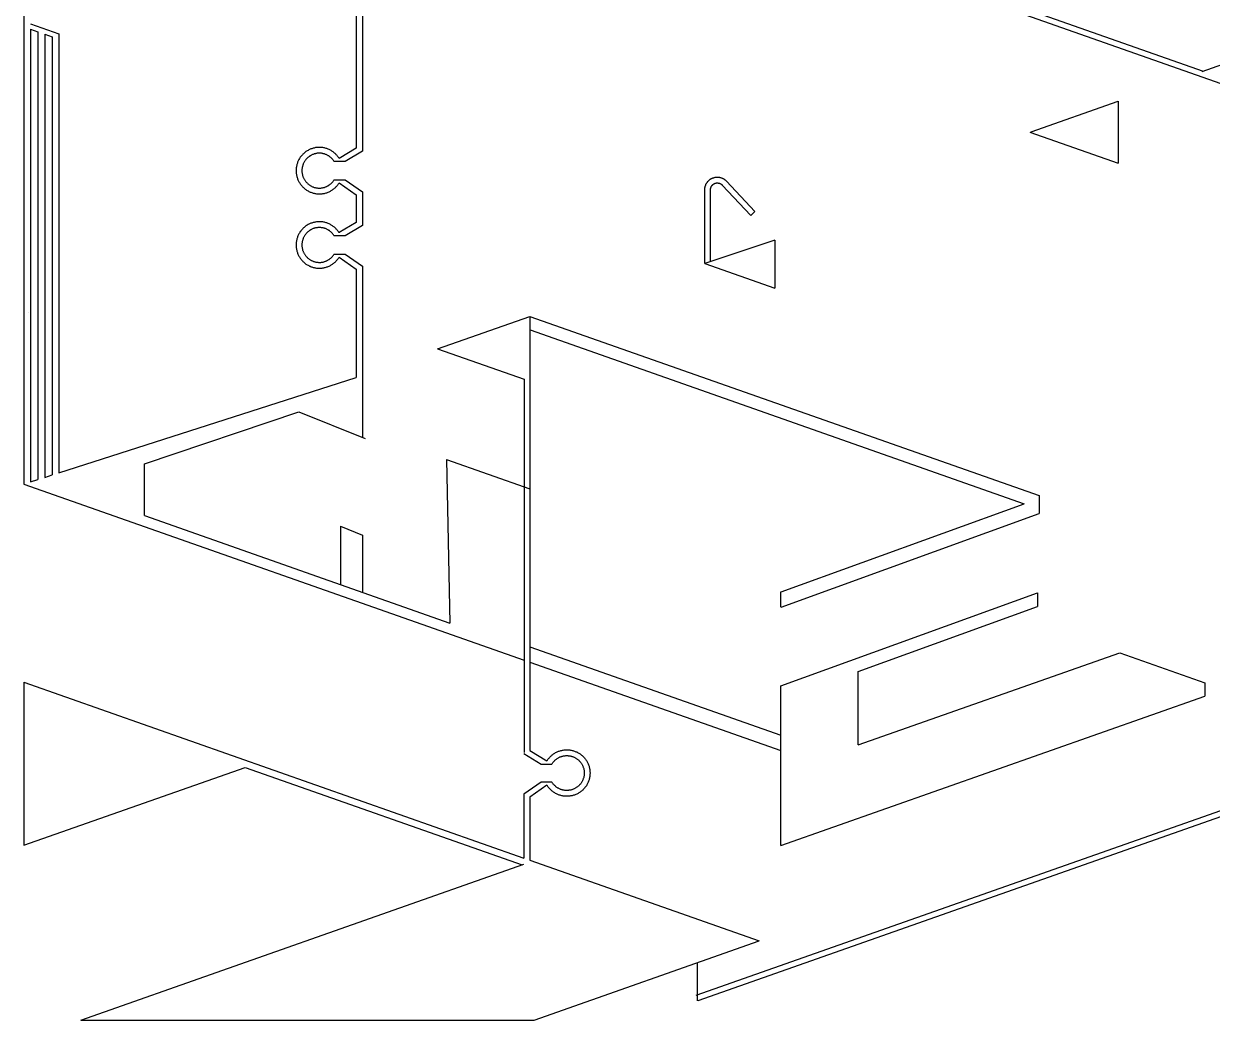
# Model space of a CAD drawing. Header units: centimetres. Extents: x 2933 to 5307, y 1581 to 3517.
# Drawn here: x 4999.9 to 5160, y 2075.5 to 2209.6 of the extents above; entities that cross this region are included whole.
import ezdxf

# ---------------------------------------------------------------- set-up
doc = ezdxf.new("R2010")
doc.units = ezdxf.units.CM
doc.layers.add('Make2D$Visible$Curves', color=7, linetype='Continuous', true_color=0x000000)

msp = doc.modelspace()

# ---------------------------------------------------------------- linework, layer by layer
at = {"layer": 'Make2D$Visible$Curves', "color": 24, "lineweight": -3, "true_color": 0xa52525}
for p, q in [((4999.89, 2290.76), (4999.89, 2147.69)), ((5057.03, 2238.2), (5171.22, 2198.05)), ((5045.5, 2236.88), (5045.5, 2192.49)), ((5068.07, 2235.15), (5158.73, 2203.26)), ((5044.66, 2226.95), (5044.66, 2192.9)), ((5158.58, 2203.21), (5202.63, 2218.7)), ((5000.79, 2209.63), (5004.62, 2208.29)), ((5000.79, 2208.9), (5000.79, 2147.98)), ((5000.79, 2208.9), (5001.79, 2208.55)), ((5001.79, 2208.55), (5001.79, 2148.3)), ((5002.71, 2208.23), (5002.71, 2148.59)), ((5002.71, 2208.23), (5003.71, 2207.88)), ((5003.71, 2207.88), (5003.71, 2148.91)), ((5004.62, 2208.29), (5004.62, 2149.21)), ((5135.55, 2195.11), (5147.27, 2199.23)), ((5147.27, 2199.23), (5147.27, 2190.87)), ((5135.37, 2195.05), (5147.27, 2190.87)), ((5038.57, 2192.79), (5038.47, 2192.75)), ((5038.67, 2192.82), (5038.57, 2192.79)), ((5038.78, 2192.86), (5038.67, 2192.82)), ((5038.88, 2192.89), (5038.78, 2192.86)), ((5038.99, 2192.91), (5038.88, 2192.89)), ((5039.09, 2192.94), (5038.99, 2192.91)), ((5039.2, 2192.96), (5039.09, 2192.94)), ((5039.31, 2192.97), (5039.2, 2192.96)), ((5039.42, 2192.98), (5039.31, 2192.97)), ((5039.53, 2192.99), (5039.42, 2192.98)), ((5039.64, 2193), (5039.53, 2192.99)), ((5039.74, 2193), (5039.64, 2193)), ((5039.85, 2192.99), (5039.74, 2193)), ((5039.96, 2192.99), (5039.85, 2192.99)), ((5040.07, 2192.97), (5039.96, 2192.99)), ((5040.18, 2192.96), (5040.07, 2192.97)), ((5040.29, 2192.94), (5040.18, 2192.96)), ((5040.39, 2192.92), (5040.29, 2192.94)), ((5040.5, 2192.89), (5040.39, 2192.92)), ((5040.6, 2192.86), (5040.5, 2192.89)), ((5040.71, 2192.83), (5040.6, 2192.86)), ((5040.81, 2192.79), (5040.71, 2192.83)), ((5040.91, 2192.75), (5040.81, 2192.79)), ((5044.66, 2192.9), (5042.37, 2191.52)), ((5036.86, 2191.19), (5036.82, 2191.09)), ((5036.91, 2191.29), (5036.86, 2191.19)), ((5036.96, 2191.38), (5036.91, 2191.29)), ((5037.02, 2191.48), (5036.96, 2191.38)), ((5037.07, 2191.57), (5037.02, 2191.48)), ((5037.13, 2191.66), (5037.07, 2191.57)), ((5037.2, 2191.75), (5037.13, 2191.66)), ((5037.27, 2191.83), (5037.2, 2191.75)), ((5037.34, 2191.92), (5037.27, 2191.83)), ((5037.41, 2192), (5037.34, 2191.92)), ((5037.48, 2192.08), (5037.41, 2192)), ((5037.56, 2192.15), (5037.48, 2192.08)), ((5037.64, 2192.23), (5037.56, 2192.15)), ((5037.73, 2192.3), (5037.64, 2192.23)), ((5037.81, 2192.36), (5037.73, 2192.3)), ((5037.78, 2191.22), (5037.73, 2191.15)), ((5037.83, 2191.28), (5037.78, 2191.22)), ((5037.9, 2192.43), (5037.81, 2192.36)), ((5037.88, 2191.35), (5037.83, 2191.28)), ((5037.93, 2191.41), (5037.88, 2191.35)), ((5037.99, 2192.49), (5037.9, 2192.43)), ((5037.99, 2191.47), (5037.93, 2191.41)), ((5038.08, 2192.55), (5037.99, 2192.49)), ((5038.04, 2191.53), (5037.99, 2191.47)), ((5038.1, 2191.59), (5038.04, 2191.53)), ((5038.18, 2192.6), (5038.08, 2192.55)), ((5038.16, 2191.64), (5038.1, 2191.59)), ((5038.22, 2191.69), (5038.16, 2191.64)), ((5038.27, 2192.65), (5038.18, 2192.6)), ((5038.29, 2191.74), (5038.22, 2191.69)), ((5038.37, 2192.7), (5038.27, 2192.65)), ((5038.36, 2191.79), (5038.29, 2191.74)), ((5038.42, 2191.84), (5038.36, 2191.79)), ((5038.47, 2192.75), (5038.37, 2192.7)), ((5038.49, 2191.88), (5038.42, 2191.84)), ((5038.56, 2191.92), (5038.49, 2191.88)), ((5038.64, 2191.96), (5038.56, 2191.92)), ((5038.71, 2192), (5038.64, 2191.96)), ((5038.78, 2192.03), (5038.71, 2192)), ((5038.86, 2192.06), (5038.78, 2192.03)), ((5038.94, 2192.09), (5038.86, 2192.06)), ((5039.01, 2192.11), (5038.94, 2192.09)), ((5039.09, 2192.13), (5039.01, 2192.11)), ((5039.17, 2192.15), (5039.09, 2192.13)), ((5039.25, 2192.17), (5039.17, 2192.15)), ((5039.33, 2192.19), (5039.25, 2192.17)), ((5039.41, 2192.2), (5039.33, 2192.19)), ((5039.5, 2192.21), (5039.41, 2192.2)), ((5039.58, 2192.21), (5039.5, 2192.21)), ((5039.66, 2192.21), (5039.58, 2192.21)), ((5039.74, 2192.21), (5039.66, 2192.21)), ((5039.82, 2192.21), (5039.74, 2192.21)), ((5039.9, 2192.21), (5039.82, 2192.21)), ((5039.99, 2192.2), (5039.9, 2192.21)), ((5040.07, 2192.19), (5039.99, 2192.2)), ((5040.15, 2192.17), (5040.07, 2192.19)), ((5040.23, 2192.15), (5040.15, 2192.17)), ((5040.31, 2192.13), (5040.23, 2192.15)), ((5040.39, 2192.11), (5040.31, 2192.13)), ((5040.46, 2192.09), (5040.39, 2192.11)), ((5040.54, 2192.06), (5040.46, 2192.09)), ((5040.62, 2192.03), (5040.54, 2192.06)), ((5040.69, 2192), (5040.62, 2192.03)), ((5040.76, 2191.96), (5040.69, 2192)), ((5040.84, 2191.92), (5040.76, 2191.96)), ((5040.91, 2191.88), (5040.84, 2191.92)), ((5041.01, 2192.71), (5040.91, 2192.75)), ((5040.98, 2191.84), (5040.91, 2191.88)), ((5041.05, 2191.79), (5040.98, 2191.84)), ((5041.11, 2192.66), (5041.01, 2192.71)), ((5041.11, 2191.74), (5041.05, 2191.79)), ((5041.21, 2192.61), (5041.11, 2192.66)), ((5041.18, 2191.69), (5041.11, 2191.74)), ((5041.24, 2191.64), (5041.18, 2191.69)), ((5041.3, 2192.56), (5041.21, 2192.61)), ((5041.3, 2191.59), (5041.24, 2191.64)), ((5041.39, 2192.5), (5041.3, 2192.56)), ((5041.36, 2191.53), (5041.3, 2191.59)), ((5041.42, 2191.47), (5041.36, 2191.53)), ((5041.48, 2192.44), (5041.39, 2192.5)), ((5041.47, 2191.41), (5041.42, 2191.47)), ((5041.52, 2191.35), (5041.47, 2191.41)), ((5041.57, 2192.38), (5041.48, 2192.44)), ((5041.57, 2191.28), (5041.52, 2191.35)), ((5041.66, 2192.31), (5041.57, 2192.38)), ((5041.62, 2191.22), (5041.57, 2191.28)), ((5041.67, 2191.15), (5041.62, 2191.22)), ((5041.74, 2192.24), (5041.66, 2192.31)), ((5041.82, 2192.17), (5041.74, 2192.24)), ((5041.9, 2192.09), (5041.82, 2192.17)), ((5041.98, 2192.01), (5041.9, 2192.09)), ((5042.05, 2191.93), (5041.98, 2192.01)), ((5042.12, 2191.85), (5042.05, 2191.93)), ((5042.19, 2191.76), (5042.12, 2191.85)), ((5042.25, 2191.68), (5042.19, 2191.76)), ((5042.32, 2191.59), (5042.25, 2191.68)), ((5042.37, 2191.49), (5042.32, 2191.59)), ((5042.37, 2191.52), (5042.37, 2191.49)), ((5045.5, 2192.49), (5043.16, 2191.08)), ((5036.58, 2190.14), (5036.57, 2190.03)), ((5036.57, 2190.03), (5036.57, 2189.92)), ((5036.57, 2189.92), (5036.57, 2189.81)), ((5036.57, 2189.81), (5036.57, 2189.7)), ((5036.57, 2189.7), (5036.58, 2189.59)), ((5036.59, 2190.25), (5036.58, 2190.14)), ((5036.58, 2189.59), (5036.59, 2189.49)), ((5036.61, 2190.36), (5036.59, 2190.25)), ((5036.63, 2190.46), (5036.61, 2190.36)), ((5036.65, 2190.57), (5036.63, 2190.46)), ((5036.68, 2190.68), (5036.65, 2190.57)), ((5036.71, 2190.78), (5036.68, 2190.68)), ((5036.74, 2190.88), (5036.71, 2190.78)), ((5036.78, 2190.99), (5036.74, 2190.88)), ((5036.82, 2191.09), (5036.78, 2190.99)), ((5037.36, 2189.99), (5037.35, 2189.91)), ((5037.35, 2189.91), (5037.35, 2189.83)), ((5037.35, 2189.83), (5037.36, 2189.75)), ((5037.37, 2190.16), (5037.36, 2190.08)), ((5037.36, 2190.08), (5037.36, 2189.99)), ((5037.36, 2189.75), (5037.36, 2189.67)), ((5037.36, 2189.67), (5037.37, 2189.59)), ((5037.38, 2190.24), (5037.37, 2190.16)), ((5037.37, 2189.59), (5037.38, 2189.5)), ((5037.4, 2190.32), (5037.38, 2190.24)), ((5037.41, 2190.4), (5037.4, 2190.32)), ((5037.43, 2190.48), (5037.41, 2190.4)), ((5037.46, 2190.56), (5037.43, 2190.48)), ((5037.48, 2190.63), (5037.46, 2190.56)), ((5037.51, 2190.71), (5037.48, 2190.63)), ((5037.54, 2190.79), (5037.51, 2190.71)), ((5037.57, 2190.86), (5037.54, 2190.79)), ((5037.61, 2190.94), (5037.57, 2190.86)), ((5037.65, 2191.01), (5037.61, 2190.94)), ((5037.69, 2191.08), (5037.65, 2191.01)), ((5037.73, 2191.15), (5037.69, 2191.08)), ((5041.71, 2191.08), (5041.67, 2191.15)), ((5043.16, 2191.08), (5041.71, 2191.08)), ((5036.59, 2189.49), (5036.61, 2189.38)), ((5036.61, 2189.38), (5036.63, 2189.27)), ((5036.63, 2189.27), (5036.65, 2189.16)), ((5036.65, 2189.16), (5036.68, 2189.06)), ((5036.68, 2189.06), (5036.71, 2188.95)), ((5036.71, 2188.95), (5036.74, 2188.85)), ((5036.74, 2188.85), (5036.78, 2188.75)), ((5036.78, 2188.75), (5036.82, 2188.65)), ((5036.82, 2188.65), (5036.86, 2188.55)), ((5036.86, 2188.55), (5036.91, 2188.45)), ((5036.91, 2188.45), (5036.96, 2188.35)), ((5036.96, 2188.35), (5037.02, 2188.26)), ((5037.02, 2188.26), (5037.07, 2188.17)), ((5037.07, 2188.17), (5037.13, 2188.08)), ((5037.13, 2188.08), (5037.2, 2187.99)), ((5037.2, 2187.99), (5037.27, 2187.9)), ((5037.38, 2189.5), (5037.39, 2189.42)), ((5037.39, 2189.42), (5037.41, 2189.34)), ((5037.41, 2189.34), (5037.43, 2189.26)), ((5037.43, 2189.26), (5037.45, 2189.19)), ((5037.45, 2189.19), (5037.48, 2189.11)), ((5037.48, 2189.11), (5037.51, 2189.03)), ((5037.51, 2189.03), (5037.54, 2188.96)), ((5037.54, 2188.96), (5037.57, 2188.88)), ((5037.57, 2188.88), (5037.61, 2188.81)), ((5037.61, 2188.81), (5037.64, 2188.73)), ((5037.64, 2188.73), (5037.68, 2188.66)), ((5037.68, 2188.66), (5037.73, 2188.59)), ((5037.73, 2188.59), (5037.77, 2188.53)), ((5037.77, 2188.53), (5037.82, 2188.46)), ((5037.82, 2188.46), (5037.87, 2188.39)), ((5037.87, 2188.39), (5037.92, 2188.33)), ((5037.92, 2188.33), (5037.98, 2188.27)), ((5037.98, 2188.27), (5038.04, 2188.21)), ((5038.04, 2188.21), (5038.09, 2188.16)), ((5038.09, 2188.16), (5038.15, 2188.1)), ((5038.15, 2188.1), (5038.22, 2188.05)), ((5038.22, 2188.05), (5038.28, 2188)), ((5038.28, 2188), (5038.35, 2187.95)), ((5041.04, 2187.94), (5041.1, 2187.99)), ((5041.1, 2187.99), (5041.17, 2188.04)), ((5041.17, 2188.04), (5041.23, 2188.09)), ((5041.23, 2188.09), (5041.29, 2188.14)), ((5041.29, 2188.14), (5041.35, 2188.2)), ((5041.35, 2188.2), (5041.41, 2188.26)), ((5041.41, 2188.26), (5041.46, 2188.32)), ((5041.46, 2188.32), (5041.52, 2188.38)), ((5041.52, 2188.38), (5041.57, 2188.44)), ((5041.57, 2188.44), (5041.62, 2188.51)), ((5041.62, 2188.51), (5041.66, 2188.58)), ((5041.66, 2188.58), (5041.71, 2188.65)), ((5041.71, 2188.65), (5043.16, 2188.65)), ((5042.19, 2187.97), (5042.25, 2188.06)), ((5042.25, 2188.06), (5042.32, 2188.15)), ((5042.32, 2188.15), (5042.37, 2188.24)), ((5042.37, 2188.24), (5044.66, 2186.63)), ((5043.16, 2188.65), (5045.5, 2187)), ((5091.73, 2187.93), (5091.75, 2187.98)), ((5091.75, 2187.98), (5091.77, 2188.04)), ((5091.77, 2188.04), (5091.8, 2188.09)), ((5091.8, 2188.09), (5091.83, 2188.14)), ((5091.83, 2188.14), (5091.86, 2188.19)), ((5091.86, 2188.19), (5091.89, 2188.24)), ((5091.89, 2188.24), (5091.92, 2188.29)), ((5091.92, 2188.29), (5091.96, 2188.34)), ((5091.96, 2188.34), (5092, 2188.38)), ((5092, 2188.38), (5092.03, 2188.43)), ((5092.03, 2188.43), (5092.07, 2188.47)), ((5092.07, 2188.47), (5092.11, 2188.51)), ((5092.11, 2188.51), (5092.16, 2188.55)), ((5092.16, 2188.55), (5092.2, 2188.59)), ((5092.2, 2188.59), (5092.25, 2188.63)), ((5092.25, 2188.63), (5092.29, 2188.66)), ((5092.29, 2188.66), (5092.34, 2188.7)), ((5092.34, 2188.7), (5092.39, 2188.73)), ((5092.39, 2188.73), (5092.44, 2188.76)), ((5092.44, 2188.76), (5092.49, 2188.79)), ((5092.49, 2188.79), (5092.54, 2188.82)), ((5092.54, 2188.82), (5092.6, 2188.84)), ((5092.6, 2188.84), (5092.65, 2188.87)), ((5092.65, 2188.87), (5092.7, 2188.89)), ((5092.68, 2187.97), (5092.71, 2187.99)), ((5092.7, 2188.89), (5092.76, 2188.91)), ((5092.71, 2187.99), (5092.73, 2188.01)), ((5092.73, 2188.01), (5092.76, 2188.03)), ((5092.76, 2188.91), (5092.82, 2188.92)), ((5092.76, 2188.03), (5092.78, 2188.05)), ((5092.78, 2188.05), (5092.81, 2188.07)), ((5092.81, 2188.07), (5092.84, 2188.09)), ((5092.82, 2188.92), (5092.87, 2188.94)), ((5092.84, 2188.09), (5092.86, 2188.1)), ((5092.86, 2188.1), (5092.89, 2188.12)), ((5092.87, 2188.94), (5092.93, 2188.95)), ((5092.89, 2188.12), (5092.92, 2188.13)), ((5092.92, 2188.13), (5092.95, 2188.14)), ((5092.93, 2188.95), (5092.99, 2188.97)), ((5092.95, 2188.14), (5092.98, 2188.15)), ((5092.98, 2188.15), (5093.01, 2188.16)), ((5092.99, 2188.97), (5093.05, 2188.98)), ((5093.01, 2188.16), (5093.04, 2188.17)), ((5093.04, 2188.17), (5093.07, 2188.18)), ((5093.05, 2188.98), (5093.1, 2188.98)), ((5093.07, 2188.18), (5093.1, 2188.19)), ((5093.1, 2188.98), (5093.16, 2188.99)), ((5093.1, 2188.19), (5093.13, 2188.2)), ((5093.13, 2188.2), (5093.16, 2188.2)), ((5093.16, 2188.99), (5093.22, 2188.99)), ((5093.16, 2188.2), (5093.19, 2188.21)), ((5093.19, 2188.21), (5093.23, 2188.21)), ((5093.22, 2188.99), (5093.28, 2188.99)), ((5093.23, 2188.21), (5093.26, 2188.21)), ((5093.26, 2188.21), (5093.29, 2188.21)), ((5093.28, 2188.99), (5093.34, 2188.99)), ((5093.29, 2188.21), (5093.32, 2188.21)), ((5093.32, 2188.21), (5093.35, 2188.21)), ((5093.34, 2188.99), (5093.4, 2188.99)), ((5093.35, 2188.21), (5093.38, 2188.21)), ((5093.38, 2188.21), (5093.41, 2188.2)), ((5093.4, 2188.99), (5093.45, 2188.99)), ((5093.41, 2188.2), (5093.45, 2188.2)), ((5093.45, 2188.99), (5093.51, 2188.98)), ((5093.45, 2188.2), (5093.48, 2188.19)), ((5093.48, 2188.19), (5093.51, 2188.19)), ((5093.51, 2188.98), (5093.57, 2188.97)), ((5093.51, 2188.19), (5093.54, 2188.18)), ((5093.54, 2188.18), (5093.57, 2188.17)), ((5093.57, 2188.97), (5093.63, 2188.96)), ((5093.57, 2188.17), (5093.6, 2188.16)), ((5093.6, 2188.16), (5093.63, 2188.15)), ((5093.63, 2188.96), (5093.69, 2188.95)), ((5093.63, 2188.15), (5093.66, 2188.14)), ((5093.66, 2188.14), (5093.69, 2188.13)), ((5093.69, 2188.95), (5093.74, 2188.94)), ((5093.69, 2188.13), (5093.72, 2188.11)), ((5093.72, 2188.11), (5093.74, 2188.1)), ((5093.74, 2188.94), (5093.8, 2188.92)), ((5093.74, 2188.1), (5093.77, 2188.08)), ((5093.77, 2188.08), (5093.8, 2188.06)), ((5093.8, 2188.92), (5093.86, 2188.9)), ((5093.8, 2188.06), (5093.82, 2188.05)), ((5093.82, 2188.05), (5093.85, 2188.03)), ((5093.85, 2188.03), (5093.87, 2188.01)), ((5093.86, 2188.9), (5093.91, 2188.88)), ((5093.87, 2188.01), (5093.9, 2187.99)), ((5093.9, 2187.99), (5093.92, 2187.97)), ((5093.91, 2188.88), (5093.97, 2188.86)), ((5093.97, 2188.86), (5094.02, 2188.83)), ((5094.02, 2188.83), (5094.07, 2188.81)), ((5094.07, 2188.81), (5094.12, 2188.78)), ((5094.12, 2188.78), (5094.17, 2188.75)), ((5094.17, 2188.75), (5094.22, 2188.72)), ((5094.22, 2188.72), (5094.27, 2188.69)), ((5094.27, 2188.69), (5094.32, 2188.65)), ((5094.32, 2188.65), (5094.37, 2188.62)), ((5094.37, 2188.62), (5094.41, 2188.58)), ((5094.41, 2188.58), (5094.45, 2188.54)), ((5094.45, 2188.54), (5094.5, 2188.5)), ((5094.5, 2188.5), (5094.54, 2188.46)), ((5094.54, 2188.46), (5098.36, 2184.37)), ((5037.27, 2187.9), (5037.34, 2187.82)), ((5037.34, 2187.82), (5037.41, 2187.74)), ((5037.41, 2187.74), (5037.48, 2187.66)), ((5037.48, 2187.66), (5037.56, 2187.58)), ((5037.56, 2187.58), (5037.64, 2187.51)), ((5037.64, 2187.51), (5037.73, 2187.44)), ((5037.73, 2187.44), (5037.81, 2187.37)), ((5037.81, 2187.37), (5037.9, 2187.31)), ((5037.9, 2187.31), (5037.99, 2187.25)), ((5037.99, 2187.25), (5038.08, 2187.19)), ((5038.08, 2187.19), (5038.18, 2187.13)), ((5038.18, 2187.13), (5038.27, 2187.08)), ((5038.27, 2187.08), (5038.37, 2187.03)), ((5038.35, 2187.95), (5038.42, 2187.9)), ((5038.37, 2187.03), (5038.47, 2186.99)), ((5038.42, 2187.9), (5038.48, 2187.86)), ((5038.47, 2186.99), (5038.57, 2186.95)), ((5038.48, 2187.86), (5038.56, 2187.82)), ((5038.56, 2187.82), (5038.63, 2187.78)), ((5038.57, 2186.95), (5038.67, 2186.91)), ((5038.63, 2187.78), (5038.7, 2187.74)), ((5038.67, 2186.91), (5038.78, 2186.88)), ((5038.7, 2187.74), (5038.78, 2187.71)), ((5038.78, 2187.71), (5038.85, 2187.68)), ((5038.78, 2186.88), (5038.88, 2186.85)), ((5038.85, 2187.68), (5038.93, 2187.65)), ((5038.88, 2186.85), (5038.99, 2186.82)), ((5038.93, 2187.65), (5039.01, 2187.62)), ((5038.99, 2186.82), (5039.09, 2186.8)), ((5039.01, 2187.62), (5039.08, 2187.6)), ((5039.08, 2187.6), (5039.16, 2187.58)), ((5039.09, 2186.8), (5039.2, 2186.78)), ((5039.16, 2187.58), (5039.24, 2187.56)), ((5039.2, 2186.78), (5039.31, 2186.76)), ((5039.24, 2187.56), (5039.32, 2187.55)), ((5039.31, 2186.76), (5039.42, 2186.75)), ((5039.32, 2187.55), (5039.41, 2187.54)), ((5039.41, 2187.54), (5039.49, 2187.53)), ((5039.42, 2186.75), (5039.53, 2186.74)), ((5039.49, 2187.53), (5039.57, 2187.52)), ((5039.53, 2186.74), (5039.64, 2186.74)), ((5039.57, 2187.52), (5039.65, 2187.52)), ((5039.64, 2186.74), (5039.74, 2186.74)), ((5039.65, 2187.52), (5039.73, 2187.52)), ((5039.73, 2187.52), (5039.81, 2187.52)), ((5039.74, 2186.74), (5039.85, 2186.74)), ((5039.81, 2187.52), (5039.9, 2187.53)), ((5039.85, 2186.74), (5039.96, 2186.75)), ((5039.9, 2187.53), (5039.98, 2187.54)), ((5039.96, 2186.75), (5040.07, 2186.76)), ((5039.98, 2187.54), (5040.06, 2187.55)), ((5040.06, 2187.55), (5040.14, 2187.56)), ((5040.07, 2186.76), (5040.18, 2186.77)), ((5040.14, 2187.56), (5040.22, 2187.58)), ((5040.18, 2186.77), (5040.29, 2186.79)), ((5040.22, 2187.58), (5040.3, 2187.6)), ((5040.29, 2186.79), (5040.39, 2186.81)), ((5040.3, 2187.6), (5040.38, 2187.62)), ((5040.38, 2187.62), (5040.45, 2187.64)), ((5040.39, 2186.81), (5040.5, 2186.84)), ((5040.45, 2187.64), (5040.53, 2187.67)), ((5040.5, 2186.84), (5040.6, 2186.87)), ((5040.53, 2187.67), (5040.61, 2187.7)), ((5040.6, 2186.87), (5040.71, 2186.9)), ((5040.61, 2187.7), (5040.68, 2187.73)), ((5040.68, 2187.73), (5040.76, 2187.77)), ((5040.71, 2186.9), (5040.81, 2186.94)), ((5040.76, 2187.77), (5040.83, 2187.81)), ((5040.81, 2186.94), (5040.91, 2186.98)), ((5040.83, 2187.81), (5040.9, 2187.85)), ((5040.9, 2187.85), (5040.97, 2187.89)), ((5040.91, 2186.98), (5041.01, 2187.02)), ((5040.97, 2187.89), (5041.04, 2187.94)), ((5041.01, 2187.02), (5041.11, 2187.07)), ((5041.11, 2187.07), (5041.21, 2187.12)), ((5041.21, 2187.12), (5041.3, 2187.18)), ((5041.3, 2187.18), (5041.39, 2187.23)), ((5041.39, 2187.23), (5041.48, 2187.3)), ((5041.48, 2187.3), (5041.57, 2187.36)), ((5041.57, 2187.36), (5041.66, 2187.43)), ((5041.66, 2187.43), (5041.74, 2187.5)), ((5041.74, 2187.5), (5041.82, 2187.57)), ((5041.82, 2187.57), (5041.9, 2187.64)), ((5041.9, 2187.64), (5041.98, 2187.72)), ((5041.98, 2187.72), (5042.05, 2187.8)), ((5042.05, 2187.8), (5042.12, 2187.88)), ((5042.12, 2187.88), (5042.19, 2187.97)), ((5044.66, 2186.63), (5044.66, 2182.9)), ((5045.5, 2187), (5045.5, 2182.49)), ((5091.6, 2187.3), (5091.61, 2187.36)), ((5091.6, 2177.36), (5091.6, 2187.3)), ((5091.61, 2187.48), (5091.62, 2187.53)), ((5091.61, 2187.42), (5091.61, 2187.48)), ((5091.61, 2187.36), (5091.61, 2187.42)), ((5091.62, 2187.53), (5091.63, 2187.59)), ((5091.63, 2187.59), (5091.64, 2187.65)), ((5091.64, 2187.65), (5091.65, 2187.71)), ((5091.65, 2187.71), (5091.67, 2187.76)), ((5091.67, 2187.76), (5091.69, 2187.82)), ((5091.69, 2187.82), (5091.71, 2187.88)), ((5091.71, 2187.88), (5091.73, 2187.93)), ((5092.39, 2187.39), (5092.4, 2187.43)), ((5092.39, 2187.36), (5092.39, 2187.39)), ((5092.39, 2187.33), (5092.39, 2187.36)), ((5092.39, 2187.3), (5092.39, 2187.33)), ((5092.39, 2177.62), (5092.39, 2187.3)), ((5092.4, 2187.46), (5092.41, 2187.49)), ((5092.4, 2187.43), (5092.4, 2187.46)), ((5092.41, 2187.52), (5092.42, 2187.55)), ((5092.41, 2187.49), (5092.41, 2187.52)), ((5092.42, 2187.55), (5092.43, 2187.58)), ((5092.43, 2187.58), (5092.44, 2187.61)), ((5092.44, 2187.61), (5092.45, 2187.64)), ((5092.45, 2187.64), (5092.46, 2187.67)), ((5092.46, 2187.67), (5092.48, 2187.7)), ((5092.48, 2187.7), (5092.49, 2187.73)), ((5092.49, 2187.73), (5092.51, 2187.75)), ((5092.51, 2187.75), (5092.52, 2187.78)), ((5092.52, 2187.78), (5092.54, 2187.81)), ((5092.54, 2187.81), (5092.56, 2187.83)), ((5092.56, 2187.83), (5092.58, 2187.86)), ((5092.58, 2187.86), (5092.6, 2187.88)), ((5092.6, 2187.88), (5092.62, 2187.91)), ((5092.62, 2187.91), (5092.64, 2187.93)), ((5092.64, 2187.93), (5092.66, 2187.95)), ((5092.66, 2187.95), (5092.68, 2187.97)), ((5093.92, 2187.97), (5093.94, 2187.95)), ((5093.94, 2187.95), (5093.97, 2187.92)), ((5093.97, 2187.92), (5097.79, 2183.83)), ((5097.79, 2183.83), (5098.36, 2184.37)), ((5037.13, 2181.66), (5037.07, 2181.56)), ((5037.2, 2181.74), (5037.13, 2181.66)), ((5037.27, 2181.83), (5037.2, 2181.74)), ((5037.34, 2181.91), (5037.27, 2181.83)), ((5037.41, 2181.99), (5037.34, 2181.91)), ((5037.48, 2182.07), (5037.41, 2181.99)), ((5037.56, 2182.15), (5037.48, 2182.07)), ((5037.64, 2182.22), (5037.56, 2182.15)), ((5037.73, 2182.29), (5037.64, 2182.22)), ((5037.81, 2182.36), (5037.73, 2182.29)), ((5037.9, 2182.42), (5037.81, 2182.36)), ((5037.99, 2182.48), (5037.9, 2182.42)), ((5038.08, 2182.54), (5037.99, 2182.48)), ((5038.1, 2181.58), (5038.04, 2181.52)), ((5038.18, 2182.6), (5038.08, 2182.54)), ((5038.16, 2181.64), (5038.1, 2181.58)), ((5038.22, 2181.69), (5038.16, 2181.64)), ((5038.27, 2182.65), (5038.18, 2182.6)), ((5038.29, 2181.74), (5038.22, 2181.69)), ((5038.37, 2182.7), (5038.27, 2182.65)), ((5038.36, 2181.79), (5038.29, 2181.74)), ((5038.42, 2181.83), (5038.36, 2181.79)), ((5038.47, 2182.74), (5038.37, 2182.7)), ((5038.49, 2181.88), (5038.42, 2181.83)), ((5038.57, 2182.78), (5038.47, 2182.74)), ((5038.56, 2181.92), (5038.49, 2181.88)), ((5038.64, 2181.96), (5038.56, 2181.92)), ((5038.67, 2182.82), (5038.57, 2182.78)), ((5038.71, 2181.99), (5038.64, 2181.96)), ((5038.78, 2182.85), (5038.67, 2182.82)), ((5038.78, 2182.02), (5038.71, 2181.99)), ((5038.88, 2182.88), (5038.78, 2182.85)), ((5038.86, 2182.06), (5038.78, 2182.02)), ((5038.94, 2182.08), (5038.86, 2182.06)), ((5038.99, 2182.91), (5038.88, 2182.88)), ((5039.01, 2182.11), (5038.94, 2182.08)), ((5039.09, 2182.93), (5038.99, 2182.91)), ((5039.09, 2182.13), (5039.01, 2182.11)), ((5039.2, 2182.95), (5039.09, 2182.93)), ((5039.17, 2182.15), (5039.09, 2182.13)), ((5039.25, 2182.17), (5039.17, 2182.15)), ((5039.31, 2182.97), (5039.2, 2182.95)), ((5039.33, 2182.18), (5039.25, 2182.17)), ((5039.42, 2182.98), (5039.31, 2182.97)), ((5039.41, 2182.19), (5039.33, 2182.18)), ((5039.5, 2182.2), (5039.41, 2182.19)), ((5039.53, 2182.99), (5039.42, 2182.98)), ((5039.58, 2182.21), (5039.5, 2182.2)), ((5039.64, 2182.99), (5039.53, 2182.99)), ((5039.66, 2182.21), (5039.58, 2182.21)), ((5039.74, 2182.99), (5039.64, 2182.99)), ((5039.74, 2182.21), (5039.66, 2182.21)), ((5039.85, 2182.99), (5039.74, 2182.99)), ((5039.82, 2182.21), (5039.74, 2182.21)), ((5039.9, 2182.2), (5039.82, 2182.21)), ((5039.96, 2182.98), (5039.85, 2182.99)), ((5039.99, 2182.19), (5039.9, 2182.2)), ((5040.07, 2182.97), (5039.96, 2182.98)), ((5040.07, 2182.18), (5039.99, 2182.19)), ((5040.18, 2182.96), (5040.07, 2182.97)), ((5040.15, 2182.17), (5040.07, 2182.18)), ((5040.23, 2182.15), (5040.15, 2182.17)), ((5040.29, 2182.94), (5040.18, 2182.96)), ((5040.31, 2182.13), (5040.23, 2182.15)), ((5040.39, 2182.92), (5040.29, 2182.94)), ((5040.39, 2182.11), (5040.31, 2182.13)), ((5040.5, 2182.89), (5040.39, 2182.92)), ((5040.46, 2182.08), (5040.39, 2182.11)), ((5040.54, 2182.06), (5040.46, 2182.08)), ((5040.6, 2182.86), (5040.5, 2182.89)), ((5040.62, 2182.02), (5040.54, 2182.06)), ((5040.71, 2182.83), (5040.6, 2182.86)), ((5040.69, 2181.99), (5040.62, 2182.02)), ((5040.76, 2181.96), (5040.69, 2181.99)), ((5040.81, 2182.79), (5040.71, 2182.83)), ((5040.84, 2181.92), (5040.76, 2181.96)), ((5040.91, 2182.75), (5040.81, 2182.79)), ((5040.91, 2181.88), (5040.84, 2181.92)), ((5041.01, 2182.71), (5040.91, 2182.75)), ((5040.98, 2181.83), (5040.91, 2181.88)), ((5041.05, 2181.79), (5040.98, 2181.83)), ((5041.11, 2182.66), (5041.01, 2182.71)), ((5041.11, 2181.74), (5041.05, 2181.79)), ((5041.21, 2182.61), (5041.11, 2182.66)), ((5041.18, 2181.69), (5041.11, 2181.74)), ((5041.24, 2181.64), (5041.18, 2181.69)), ((5041.3, 2182.55), (5041.21, 2182.61)), ((5041.3, 2181.58), (5041.24, 2181.64)), ((5041.39, 2182.5), (5041.3, 2182.55)), ((5041.36, 2181.53), (5041.3, 2181.58)), ((5041.48, 2182.44), (5041.39, 2182.5)), ((5041.57, 2182.37), (5041.48, 2182.44)), ((5041.66, 2182.3), (5041.57, 2182.37)), ((5041.74, 2182.24), (5041.66, 2182.3)), ((5041.82, 2182.16), (5041.74, 2182.24)), ((5041.9, 2182.09), (5041.82, 2182.16)), ((5041.98, 2182.01), (5041.9, 2182.09)), ((5042.05, 2181.93), (5041.98, 2182.01)), ((5042.12, 2181.85), (5042.05, 2181.93)), ((5042.19, 2181.76), (5042.12, 2181.85)), ((5042.25, 2181.67), (5042.19, 2181.76)), ((5042.32, 2181.58), (5042.25, 2181.67)), ((5042.37, 2181.49), (5042.32, 2181.58)), ((5044.66, 2182.9), (5042.37, 2181.52)), ((5045.5, 2182.49), (5043.16, 2181.08)), ((5036.58, 2180.14), (5036.57, 2180.03)), ((5036.57, 2180.03), (5036.57, 2179.92)), ((5036.59, 2180.24), (5036.58, 2180.14)), ((5036.61, 2180.35), (5036.59, 2180.24)), ((5036.63, 2180.46), (5036.61, 2180.35)), ((5036.65, 2180.57), (5036.63, 2180.46)), ((5036.68, 2180.67), (5036.65, 2180.57)), ((5036.71, 2180.78), (5036.68, 2180.67)), ((5036.74, 2180.88), (5036.71, 2180.78)), ((5036.78, 2180.98), (5036.74, 2180.88)), ((5036.82, 2181.08), (5036.78, 2180.98)), ((5036.86, 2181.18), (5036.82, 2181.08)), ((5036.91, 2181.28), (5036.86, 2181.18)), ((5036.96, 2181.38), (5036.91, 2181.28)), ((5037.02, 2181.47), (5036.96, 2181.38)), ((5037.07, 2181.56), (5037.02, 2181.47)), ((5037.36, 2179.99), (5037.35, 2179.91)), ((5037.37, 2180.15), (5037.36, 2180.07)), ((5037.36, 2180.07), (5037.36, 2179.99)), ((5037.38, 2180.23), (5037.37, 2180.15)), ((5037.4, 2180.32), (5037.38, 2180.23)), ((5037.41, 2180.4), (5037.4, 2180.32)), ((5037.43, 2180.47), (5037.41, 2180.4)), ((5037.46, 2180.55), (5037.43, 2180.47)), ((5037.48, 2180.63), (5037.46, 2180.55)), ((5037.51, 2180.71), (5037.48, 2180.63)), ((5037.54, 2180.78), (5037.51, 2180.71)), ((5037.57, 2180.86), (5037.54, 2180.78)), ((5037.61, 2180.93), (5037.57, 2180.86)), ((5037.65, 2181), (5037.61, 2180.93)), ((5037.69, 2181.08), (5037.65, 2181)), ((5037.73, 2181.14), (5037.69, 2181.08)), ((5037.78, 2181.21), (5037.73, 2181.14)), ((5037.83, 2181.28), (5037.78, 2181.21)), ((5037.88, 2181.34), (5037.83, 2181.28)), ((5037.93, 2181.41), (5037.88, 2181.34)), ((5037.99, 2181.47), (5037.93, 2181.41)), ((5038.04, 2181.52), (5037.99, 2181.47)), ((5041.42, 2181.47), (5041.36, 2181.53)), ((5041.47, 2181.41), (5041.42, 2181.47)), ((5041.52, 2181.34), (5041.47, 2181.41)), ((5041.57, 2181.28), (5041.52, 2181.34)), ((5041.62, 2181.21), (5041.57, 2181.28)), ((5041.67, 2181.14), (5041.62, 2181.21)), ((5041.71, 2181.08), (5041.67, 2181.14)), ((5043.16, 2181.08), (5041.71, 2181.08)), ((5042.37, 2181.52), (5042.37, 2181.49)), ((5101.06, 2180.51), (5091.6, 2177.36)), ((5101.06, 2180.51), (5101.06, 2174.03)), ((5036.57, 2179.92), (5036.57, 2179.81)), ((5036.57, 2179.81), (5036.57, 2179.7)), ((5036.57, 2179.7), (5036.58, 2179.59)), ((5036.58, 2179.59), (5036.59, 2179.48)), ((5036.59, 2179.48), (5036.61, 2179.37)), ((5036.61, 2179.37), (5036.63, 2179.27)), ((5036.63, 2179.27), (5036.65, 2179.16)), ((5036.65, 2179.16), (5036.68, 2179.05)), ((5036.68, 2179.05), (5036.71, 2178.95)), ((5036.71, 2178.95), (5036.74, 2178.85)), ((5036.74, 2178.85), (5036.78, 2178.74)), ((5036.78, 2178.74), (5036.82, 2178.64)), ((5036.82, 2178.64), (5036.86, 2178.54)), ((5036.86, 2178.54), (5036.91, 2178.45)), ((5036.91, 2178.45), (5036.96, 2178.35)), ((5037.35, 2179.91), (5037.35, 2179.83)), ((5037.35, 2179.83), (5037.36, 2179.75)), ((5037.36, 2179.75), (5037.36, 2179.66)), ((5037.36, 2179.66), (5037.37, 2179.58)), ((5037.37, 2179.58), (5037.38, 2179.5)), ((5037.38, 2179.5), (5037.39, 2179.42)), ((5037.39, 2179.42), (5037.41, 2179.34)), ((5037.41, 2179.34), (5037.43, 2179.26)), ((5037.43, 2179.26), (5037.45, 2179.18)), ((5037.45, 2179.18), (5037.48, 2179.1)), ((5037.48, 2179.1), (5037.51, 2179.03)), ((5037.51, 2179.03), (5037.54, 2178.95)), ((5037.54, 2178.95), (5037.57, 2178.88)), ((5037.57, 2178.88), (5037.61, 2178.8)), ((5037.61, 2178.8), (5037.64, 2178.73)), ((5037.64, 2178.73), (5037.68, 2178.66)), ((5037.68, 2178.66), (5037.73, 2178.59)), ((5037.73, 2178.59), (5037.77, 2178.52)), ((5037.77, 2178.52), (5037.82, 2178.46)), ((5037.82, 2178.46), (5037.87, 2178.39)), ((5037.87, 2178.39), (5037.92, 2178.33)), ((5041.46, 2178.31), (5041.52, 2178.38)), ((5041.52, 2178.38), (5041.57, 2178.44)), ((5041.57, 2178.44), (5041.62, 2178.51)), ((5041.62, 2178.51), (5041.66, 2178.57)), ((5041.66, 2178.57), (5041.71, 2178.64)), ((5041.71, 2178.64), (5043.16, 2178.64)), ((5043.16, 2178.64), (5045.5, 2177)), ((5036.96, 2178.35), (5037.02, 2178.25)), ((5037.02, 2178.25), (5037.07, 2178.16)), ((5037.07, 2178.16), (5037.13, 2178.07)), ((5037.13, 2178.07), (5037.2, 2177.98)), ((5037.2, 2177.98), (5037.27, 2177.9)), ((5037.27, 2177.9), (5037.34, 2177.81)), ((5037.34, 2177.81), (5037.41, 2177.73)), ((5037.41, 2177.73), (5037.48, 2177.65)), ((5037.48, 2177.65), (5037.56, 2177.58)), ((5037.56, 2177.58), (5037.64, 2177.5)), ((5037.64, 2177.5), (5037.73, 2177.43)), ((5037.73, 2177.43), (5037.81, 2177.37)), ((5037.81, 2177.37), (5037.9, 2177.3)), ((5037.9, 2177.3), (5037.99, 2177.24)), ((5037.92, 2178.33), (5037.98, 2178.27)), ((5037.98, 2178.27), (5038.04, 2178.21)), ((5037.99, 2177.24), (5038.08, 2177.18)), ((5038.04, 2178.21), (5038.09, 2178.15)), ((5038.08, 2177.18), (5038.18, 2177.13)), ((5038.09, 2178.15), (5038.15, 2178.1)), ((5038.15, 2178.1), (5038.22, 2178.04)), ((5038.18, 2177.13), (5038.27, 2177.08)), ((5038.22, 2178.04), (5038.28, 2177.99)), ((5038.27, 2177.08), (5038.37, 2177.03)), ((5038.28, 2177.99), (5038.35, 2177.94)), ((5038.35, 2177.94), (5038.42, 2177.9)), ((5038.37, 2177.03), (5038.47, 2176.99)), ((5038.42, 2177.9), (5038.48, 2177.85)), ((5038.47, 2176.99), (5038.57, 2176.94)), ((5038.48, 2177.85), (5038.56, 2177.81)), ((5038.56, 2177.81), (5038.63, 2177.78)), ((5038.57, 2176.94), (5038.67, 2176.91)), ((5038.63, 2177.78), (5038.7, 2177.74)), ((5038.67, 2176.91), (5038.78, 2176.87)), ((5038.7, 2177.74), (5038.78, 2177.71)), ((5038.78, 2177.71), (5038.85, 2177.67)), ((5038.78, 2176.87), (5038.88, 2176.84)), ((5038.85, 2177.67), (5038.93, 2177.65)), ((5038.88, 2176.84), (5038.99, 2176.82)), ((5038.93, 2177.65), (5039.01, 2177.62)), ((5038.99, 2176.82), (5039.09, 2176.79)), ((5039.01, 2177.62), (5039.08, 2177.6)), ((5039.08, 2177.6), (5039.16, 2177.58)), ((5039.09, 2176.79), (5039.2, 2176.77)), ((5039.16, 2177.58), (5039.24, 2177.56)), ((5039.24, 2177.56), (5039.32, 2177.55)), ((5039.32, 2177.55), (5039.41, 2177.53)), ((5039.41, 2177.53), (5039.49, 2177.53)), ((5039.49, 2177.53), (5039.57, 2177.52)), ((5039.57, 2177.52), (5039.65, 2177.52)), ((5039.65, 2177.52), (5039.73, 2177.52)), ((5039.73, 2177.52), (5039.81, 2177.52)), ((5039.81, 2177.52), (5039.9, 2177.52)), ((5039.9, 2177.52), (5039.98, 2177.53)), ((5039.98, 2177.53), (5040.06, 2177.54)), ((5040.06, 2177.54), (5040.14, 2177.56)), ((5040.14, 2177.56), (5040.22, 2177.57)), ((5040.18, 2176.77), (5040.29, 2176.79)), ((5040.22, 2177.57), (5040.3, 2177.59)), ((5040.29, 2176.79), (5040.39, 2176.81)), ((5040.3, 2177.59), (5040.38, 2177.62)), ((5040.38, 2177.62), (5040.45, 2177.64)), ((5040.39, 2176.81), (5040.5, 2176.84)), ((5040.45, 2177.64), (5040.53, 2177.67)), ((5040.5, 2176.84), (5040.6, 2176.87)), ((5040.53, 2177.67), (5040.61, 2177.7)), ((5040.6, 2176.87), (5040.71, 2176.9)), ((5040.61, 2177.7), (5040.68, 2177.73)), ((5040.68, 2177.73), (5040.76, 2177.77)), ((5040.71, 2176.9), (5040.81, 2176.94)), ((5040.76, 2177.77), (5040.83, 2177.8)), ((5040.81, 2176.94), (5040.91, 2176.98)), ((5040.83, 2177.8), (5040.9, 2177.85)), ((5040.9, 2177.85), (5040.97, 2177.89)), ((5040.91, 2176.98), (5041.01, 2177.02)), ((5040.97, 2177.89), (5041.04, 2177.93)), ((5041.01, 2177.02), (5041.11, 2177.07)), ((5041.04, 2177.93), (5041.1, 2177.98)), ((5041.1, 2177.98), (5041.17, 2178.03)), ((5041.11, 2177.07), (5041.21, 2177.12)), ((5041.17, 2178.03), (5041.23, 2178.08)), ((5041.21, 2177.12), (5041.3, 2177.17)), ((5041.23, 2178.08), (5041.29, 2178.14)), ((5041.29, 2178.14), (5041.35, 2178.19)), ((5041.3, 2177.17), (5041.39, 2177.23)), ((5041.35, 2178.19), (5041.41, 2178.25)), ((5041.39, 2177.23), (5041.48, 2177.29)), ((5041.41, 2178.25), (5041.46, 2178.31)), ((5041.48, 2177.29), (5041.57, 2177.35)), ((5041.57, 2177.35), (5041.66, 2177.42)), ((5041.66, 2177.42), (5041.74, 2177.49)), ((5041.74, 2177.49), (5041.82, 2177.56)), ((5041.82, 2177.56), (5041.9, 2177.64)), ((5041.9, 2177.64), (5041.98, 2177.72)), ((5041.98, 2177.72), (5042.05, 2177.8)), ((5042.05, 2177.8), (5042.12, 2177.88)), ((5042.12, 2177.88), (5042.19, 2177.97)), ((5042.19, 2177.97), (5042.25, 2178.05)), ((5042.25, 2178.05), (5042.32, 2178.14)), ((5042.32, 2178.14), (5042.37, 2178.24)), ((5042.37, 2178.24), (5044.66, 2176.63)), ((5045.5, 2177), (5045.5, 2153.99)), ((5091.6, 2177.36), (5101.06, 2174.03)), ((5039.2, 2176.77), (5039.31, 2176.76)), ((5039.31, 2176.76), (5039.42, 2176.75)), ((5039.42, 2176.75), (5039.53, 2176.74)), ((5039.53, 2176.74), (5039.64, 2176.73)), ((5039.64, 2176.73), (5039.74, 2176.73)), ((5039.74, 2176.73), (5039.85, 2176.74)), ((5039.85, 2176.74), (5039.96, 2176.74)), ((5039.96, 2176.74), (5040.07, 2176.76)), ((5040.07, 2176.76), (5040.18, 2176.77)), ((5044.66, 2176.63), (5044.66, 2162.02)), ((5000.54, 2170.8), (5000.55, 2170.8)), ((5055.63, 2165.88), (5068.07, 2170.25)), ((5068.07, 2170.25), (5068.07, 2111.83)), ((5068.07, 2170.25), (5136.64, 2146.14)), ((5068.09, 2168.43), (5134.63, 2145.03)), ((5055.63, 2165.88), (5067.27, 2161.79)), ((5004.62, 2149.21), (5044.66, 2162.05)), ((5067.27, 2161.79), (5067.27, 2111.55)), ((5016.17, 2150.42), (5036.96, 2157.42)), ((5036.96, 2157.42), (5045.88, 2153.84)), ((5016.17, 2143.44), (5016.17, 2150.42)), ((5056.83, 2151.01), (5068.07, 2147.06)), ((5056.83, 2151.01), (5057.28, 2128.98)), ((5000.79, 2147.98), (5001.79, 2148.3)), ((5002.71, 2148.59), (5003.71, 2148.91)), ((4999.89, 2147.69), (5067.27, 2124)), ((5101.89, 2133.18), (5134.63, 2145.03)), ((5136.64, 2146.14), (5136.64, 2143.71)), ((5016.17, 2143.44), (5057.28, 2128.98)), ((5101.89, 2131.12), (5136.64, 2143.71)), ((5042.53, 2142.01), (5045.5, 2140.82)), ((5042.53, 2142.01), (5042.53, 2134.17)), ((5045.5, 2140.82), (5045.5, 2133.12)), ((5101.86, 2131.12), (5101.86, 2133.18)), ((5101.86, 2120.55), (5136.44, 2133.06)), ((5136.44, 2133.06), (5136.44, 2131.23)), ((5112.27, 2122.48), (5136.44, 2131.23)), ((5068.07, 2125.76), (5101.86, 2113.88)), ((5112.27, 2112.59), (5147.5, 2124.98)), ((5147.5, 2124.98), (5158.96, 2120.95)), ((5068.07, 2123.72), (5101.86, 2111.84)), ((5112.27, 2112.59), (5112.27, 2122.48)), ((4999.89, 2121.03), (4999.89, 2099.08)), ((4999.89, 2121.03), (5067.23, 2097.36)), ((5158.96, 2120.95), (5158.96, 2119.12)), ((5101.86, 2099.04), (5101.86, 2120.55)), ((5101.86, 2099.04), (5158.96, 2119.12)), ((5067.23, 2111.42), (5069.57, 2110.01)), ((5068.07, 2111.83), (5070.35, 2110.45)), ((5070.9, 2111.09), (5070.99, 2111.17)), ((5070.99, 2111.17), (5071.07, 2111.24)), ((5071.07, 2111.24), (5071.16, 2111.3)), ((5071.16, 2111.3), (5071.24, 2111.37)), ((5071.24, 2111.37), (5071.34, 2111.43)), ((5071.34, 2111.43), (5071.43, 2111.49)), ((5071.43, 2111.49), (5071.52, 2111.54)), ((5071.52, 2111.54), (5071.62, 2111.59)), ((5071.62, 2111.59), (5071.72, 2111.64)), ((5071.72, 2111.64), (5071.82, 2111.68)), ((5071.82, 2111.68), (5071.92, 2111.72)), ((5071.92, 2111.72), (5072.02, 2111.76)), ((5072.02, 2111.76), (5072.13, 2111.79)), ((5072.13, 2111.79), (5072.23, 2111.82)), ((5072.23, 2111.82), (5072.34, 2111.85)), ((5072.34, 2111.85), (5072.44, 2111.87)), ((5072.44, 2111.87), (5072.55, 2111.89)), ((5072.55, 2111.89), (5072.66, 2111.9)), ((5072.66, 2111.9), (5072.77, 2111.91)), ((5072.77, 2111.91), (5072.88, 2111.92)), ((5072.88, 2111.92), (5072.98, 2111.92)), ((5072.98, 2111.92), (5073.09, 2111.92)), ((5073.09, 2111.92), (5073.2, 2111.92)), ((5073.2, 2111.92), (5073.31, 2111.91)), ((5073.31, 2111.91), (5073.42, 2111.9)), ((5073.42, 2111.9), (5073.53, 2111.89)), ((5073.53, 2111.89), (5073.63, 2111.87)), ((5073.63, 2111.87), (5073.74, 2111.84)), ((5073.74, 2111.84), (5073.85, 2111.82)), ((5073.85, 2111.82), (5073.95, 2111.79)), ((5073.95, 2111.79), (5074.06, 2111.75)), ((5074.06, 2111.75), (5074.16, 2111.71)), ((5074.16, 2111.71), (5074.26, 2111.67)), ((5074.26, 2111.67), (5074.36, 2111.63)), ((5074.36, 2111.63), (5074.46, 2111.58)), ((5074.46, 2111.58), (5074.55, 2111.53)), ((5074.55, 2111.53), (5074.65, 2111.47)), ((5074.65, 2111.47), (5074.74, 2111.42)), ((5074.74, 2111.42), (5074.83, 2111.36)), ((5074.83, 2111.36), (5074.92, 2111.29)), ((5074.92, 2111.29), (5075, 2111.22)), ((5075, 2111.22), (5075.09, 2111.15)), ((5075.09, 2111.15), (5075.17, 2111.08)), ((4999.89, 2099.08), (5029.69, 2109.56)), ((5029.69, 2109.56), (5067.01, 2096.44)), ((5069.57, 2110.01), (5071.02, 2110.01)), ((5070.35, 2110.42), (5070.41, 2110.51)), ((5070.35, 2110.45), (5070.35, 2110.42)), ((5070.41, 2110.51), (5070.47, 2110.6)), ((5070.47, 2110.6), (5070.54, 2110.69)), ((5070.54, 2110.69), (5070.61, 2110.78)), ((5070.61, 2110.78), (5070.68, 2110.86)), ((5070.68, 2110.86), (5070.75, 2110.94)), ((5070.75, 2110.94), (5070.83, 2111.02)), ((5070.83, 2111.02), (5070.9, 2111.09)), ((5071.02, 2110.01), (5071.06, 2110.08)), ((5071.06, 2110.08), (5071.11, 2110.14)), ((5071.11, 2110.14), (5071.16, 2110.21)), ((5071.16, 2110.21), (5071.21, 2110.27)), ((5071.21, 2110.27), (5071.26, 2110.34)), ((5071.26, 2110.34), (5071.31, 2110.4)), ((5071.31, 2110.4), (5071.37, 2110.46)), ((5071.37, 2110.46), (5071.43, 2110.51)), ((5071.43, 2110.51), (5071.49, 2110.57)), ((5071.49, 2110.57), (5071.55, 2110.62)), ((5071.55, 2110.62), (5071.62, 2110.67)), ((5071.62, 2110.67), (5071.68, 2110.72)), ((5071.68, 2110.72), (5071.75, 2110.77)), ((5071.75, 2110.77), (5071.82, 2110.81)), ((5071.82, 2110.81), (5071.89, 2110.85)), ((5071.89, 2110.85), (5071.96, 2110.89)), ((5071.96, 2110.89), (5072.04, 2110.92)), ((5072.04, 2110.92), (5072.11, 2110.96)), ((5072.11, 2110.96), (5072.19, 2110.99)), ((5072.19, 2110.99), (5072.27, 2111.02)), ((5072.27, 2111.02), (5072.34, 2111.04)), ((5072.34, 2111.04), (5072.42, 2111.06)), ((5072.42, 2111.06), (5072.5, 2111.08)), ((5072.5, 2111.08), (5072.58, 2111.1)), ((5072.58, 2111.1), (5072.66, 2111.11)), ((5072.66, 2111.11), (5072.74, 2111.13)), ((5072.74, 2111.13), (5072.82, 2111.13)), ((5072.82, 2111.13), (5072.91, 2111.14)), ((5072.91, 2111.14), (5072.99, 2111.14)), ((5072.99, 2111.14), (5073.07, 2111.14)), ((5073.07, 2111.14), (5073.15, 2111.14)), ((5073.15, 2111.14), (5073.23, 2111.13)), ((5073.23, 2111.13), (5073.31, 2111.13)), ((5073.31, 2111.13), (5073.4, 2111.11)), ((5073.4, 2111.11), (5073.48, 2111.1)), ((5073.48, 2111.1), (5073.56, 2111.08)), ((5073.56, 2111.08), (5073.64, 2111.06)), ((5073.64, 2111.06), (5073.71, 2111.04)), ((5073.71, 2111.04), (5073.79, 2111.02)), ((5073.79, 2111.02), (5073.87, 2110.99)), ((5073.87, 2110.99), (5073.94, 2110.96)), ((5073.94, 2110.96), (5074.02, 2110.92)), ((5074.02, 2110.92), (5074.09, 2110.89)), ((5074.09, 2110.89), (5074.17, 2110.85)), ((5074.17, 2110.85), (5074.24, 2110.81)), ((5074.24, 2110.81), (5074.31, 2110.77)), ((5074.31, 2110.77), (5074.37, 2110.72)), ((5074.37, 2110.72), (5074.44, 2110.67)), ((5074.44, 2110.67), (5074.5, 2110.62)), ((5074.5, 2110.62), (5074.57, 2110.57)), ((5074.57, 2110.57), (5074.63, 2110.51)), ((5074.63, 2110.51), (5074.69, 2110.46)), ((5074.69, 2110.46), (5074.74, 2110.4)), ((5074.74, 2110.4), (5074.8, 2110.34)), ((5074.8, 2110.34), (5074.85, 2110.27)), ((5074.85, 2110.27), (5074.9, 2110.21)), ((5074.9, 2110.21), (5074.95, 2110.14)), ((5074.95, 2110.14), (5075, 2110.08)), ((5075, 2110.08), (5075.04, 2110.01)), ((5075.04, 2110.01), (5075.08, 2109.94)), ((5075.08, 2109.94), (5075.12, 2109.86)), ((5075.12, 2109.86), (5075.15, 2109.79)), ((5075.15, 2109.79), (5075.19, 2109.72)), ((5075.17, 2111.08), (5075.25, 2111)), ((5075.19, 2109.72), (5075.22, 2109.64)), ((5075.22, 2109.64), (5075.25, 2109.56)), ((5075.25, 2111), (5075.32, 2110.93)), ((5075.25, 2109.56), (5075.27, 2109.49)), ((5075.32, 2110.93), (5075.39, 2110.85)), ((5075.39, 2110.85), (5075.46, 2110.76)), ((5075.46, 2110.76), (5075.53, 2110.68)), ((5075.53, 2110.68), (5075.59, 2110.59)), ((5075.59, 2110.59), (5075.66, 2110.5)), ((5075.66, 2110.5), (5075.71, 2110.4)), ((5075.71, 2110.4), (5075.77, 2110.31)), ((5075.77, 2110.31), (5075.82, 2110.21)), ((5075.82, 2110.21), (5075.87, 2110.12)), ((5075.87, 2110.12), (5075.91, 2110.02)), ((5075.91, 2110.02), (5075.95, 2109.91)), ((5075.95, 2109.91), (5075.99, 2109.81)), ((5075.99, 2109.81), (5076.02, 2109.71)), ((5076.02, 2109.71), (5076.05, 2109.6)), ((5076.05, 2109.6), (5076.08, 2109.5)), ((5075.22, 2107.96), (5075.19, 2107.88)), ((5075.25, 2108.04), (5075.22, 2107.96)), ((5075.28, 2108.11), (5075.25, 2108.04)), ((5075.27, 2109.49), (5075.3, 2109.41)), ((5075.3, 2108.19), (5075.28, 2108.11)), ((5075.3, 2109.41), (5075.32, 2109.33)), ((5075.32, 2108.27), (5075.3, 2108.19)), ((5075.32, 2109.33), (5075.33, 2109.25)), ((5075.33, 2108.35), (5075.32, 2108.27)), ((5075.33, 2109.25), (5075.35, 2109.17)), ((5075.35, 2108.43), (5075.33, 2108.35)), ((5075.35, 2109.17), (5075.36, 2109.09)), ((5075.36, 2108.51), (5075.35, 2108.43)), ((5075.36, 2109.09), (5075.37, 2109)), ((5075.37, 2108.6), (5075.36, 2108.51)), ((5075.37, 2109), (5075.37, 2108.92)), ((5075.37, 2108.92), (5075.38, 2108.84)), ((5075.38, 2108.76), (5075.37, 2108.68)), ((5075.37, 2108.68), (5075.37, 2108.6)), ((5075.38, 2108.84), (5075.38, 2108.76)), ((5076.05, 2107.99), (5076.02, 2107.88)), ((5076.08, 2108.09), (5076.05, 2107.99)), ((5076.08, 2109.5), (5076.1, 2109.39)), ((5076.1, 2108.2), (5076.08, 2108.09)), ((5076.1, 2109.39), (5076.12, 2109.28)), ((5076.12, 2108.31), (5076.1, 2108.2)), ((5076.12, 2109.28), (5076.14, 2109.18)), ((5076.14, 2108.41), (5076.12, 2108.31)), ((5076.14, 2109.18), (5076.15, 2109.07)), ((5076.15, 2108.52), (5076.14, 2108.41)), ((5076.15, 2109.07), (5076.15, 2108.96)), ((5076.15, 2108.96), (5076.16, 2108.85)), ((5076.16, 2108.74), (5076.15, 2108.63)), ((5076.15, 2108.63), (5076.15, 2108.52)), ((5076.16, 2108.85), (5076.16, 2108.74)), ((5069.57, 2107.58), (5067.23, 2105.93)), ((5070.35, 2107.17), (5068.07, 2105.56)), ((5071.02, 2107.58), (5069.57, 2107.58)), ((5070.41, 2107.08), (5070.35, 2107.17)), ((5070.47, 2106.99), (5070.41, 2107.08)), ((5070.54, 2106.9), (5070.47, 2106.99)), ((5070.61, 2106.81), (5070.54, 2106.9)), ((5070.68, 2106.73), (5070.61, 2106.81)), ((5070.75, 2106.65), (5070.68, 2106.73)), ((5070.83, 2106.57), (5070.75, 2106.65)), ((5070.9, 2106.5), (5070.83, 2106.57)), ((5070.99, 2106.42), (5070.9, 2106.5)), ((5071.07, 2106.35), (5070.99, 2106.42)), ((5071.07, 2107.51), (5071.02, 2107.58)), ((5071.11, 2107.44), (5071.07, 2107.51)), ((5071.16, 2106.29), (5071.07, 2106.35)), ((5071.16, 2107.37), (5071.11, 2107.44)), ((5071.21, 2107.31), (5071.16, 2107.37)), ((5071.26, 2107.25), (5071.21, 2107.31)), ((5071.32, 2107.19), (5071.26, 2107.25)), ((5071.38, 2107.13), (5071.32, 2107.19)), ((5071.44, 2107.07), (5071.38, 2107.13)), ((5071.5, 2107.02), (5071.44, 2107.07)), ((5071.56, 2106.96), (5071.5, 2107.02)), ((5071.62, 2106.91), (5071.56, 2106.96)), ((5071.69, 2106.87), (5071.62, 2106.91)), ((5071.76, 2106.82), (5071.69, 2106.87)), ((5071.83, 2106.78), (5071.76, 2106.82)), ((5071.9, 2106.74), (5071.83, 2106.78)), ((5071.97, 2106.7), (5071.9, 2106.74)), ((5072.05, 2106.66), (5071.97, 2106.7)), ((5072.12, 2106.63), (5072.05, 2106.66)), ((5072.2, 2106.6), (5072.12, 2106.63)), ((5072.27, 2106.57), (5072.2, 2106.6)), ((5072.35, 2106.55), (5072.27, 2106.57)), ((5072.43, 2106.52), (5072.35, 2106.55)), ((5072.51, 2106.51), (5072.43, 2106.52)), ((5072.59, 2106.49), (5072.51, 2106.51)), ((5072.67, 2106.47), (5072.59, 2106.49)), ((5072.75, 2106.46), (5072.67, 2106.47)), ((5072.83, 2106.46), (5072.75, 2106.46)), ((5072.92, 2106.45), (5072.83, 2106.46)), ((5073, 2106.45), (5072.92, 2106.45)), ((5073.08, 2106.45), (5073, 2106.45)), ((5073.16, 2106.45), (5073.08, 2106.45)), ((5073.24, 2106.46), (5073.16, 2106.45)), ((5073.32, 2106.47), (5073.24, 2106.46)), ((5073.4, 2106.48), (5073.32, 2106.47)), ((5073.49, 2106.49), (5073.4, 2106.48)), ((5073.57, 2106.51), (5073.49, 2106.49)), ((5073.64, 2106.53), (5073.57, 2106.51)), ((5073.72, 2106.55), (5073.64, 2106.53)), ((5073.8, 2106.58), (5073.72, 2106.55)), ((5073.88, 2106.61), (5073.8, 2106.58)), ((5073.95, 2106.64), (5073.88, 2106.61)), ((5074.03, 2106.67), (5073.95, 2106.64)), ((5074.1, 2106.71), (5074.03, 2106.67)), ((5074.17, 2106.75), (5074.1, 2106.71)), ((5074.24, 2106.79), (5074.17, 2106.75)), ((5074.31, 2106.83), (5074.24, 2106.79)), ((5074.38, 2106.88), (5074.31, 2106.83)), ((5074.45, 2106.92), (5074.38, 2106.88)), ((5074.51, 2106.98), (5074.45, 2106.92)), ((5074.57, 2107.03), (5074.51, 2106.98)), ((5074.63, 2107.08), (5074.57, 2107.03)), ((5074.69, 2107.14), (5074.63, 2107.08)), ((5074.75, 2107.2), (5074.69, 2107.14)), ((5074.8, 2107.26), (5074.75, 2107.2)), ((5074.86, 2107.32), (5074.8, 2107.26)), ((5074.91, 2107.39), (5074.86, 2107.32)), ((5074.96, 2107.45), (5074.91, 2107.39)), ((5075, 2106.37), (5074.92, 2106.3)), ((5075, 2107.52), (5074.96, 2107.45)), ((5075.04, 2107.59), (5075, 2107.52)), ((5075.09, 2106.44), (5075, 2106.37)), ((5075.08, 2107.66), (5075.04, 2107.59)), ((5075.12, 2107.73), (5075.08, 2107.66)), ((5075.17, 2106.51), (5075.09, 2106.44)), ((5075.16, 2107.81), (5075.12, 2107.73)), ((5075.19, 2107.88), (5075.16, 2107.81)), ((5075.25, 2106.59), (5075.17, 2106.51)), ((5075.32, 2106.66), (5075.25, 2106.59)), ((5075.39, 2106.75), (5075.32, 2106.66)), ((5075.46, 2106.83), (5075.39, 2106.75)), ((5075.53, 2106.92), (5075.46, 2106.83)), ((5075.59, 2107), (5075.53, 2106.92)), ((5075.66, 2107.09), (5075.59, 2107)), ((5075.71, 2107.19), (5075.66, 2107.09)), ((5075.77, 2107.28), (5075.71, 2107.19)), ((5075.82, 2107.38), (5075.77, 2107.28)), ((5075.87, 2107.48), (5075.82, 2107.38)), ((5075.91, 2107.57), (5075.87, 2107.48)), ((5075.95, 2107.68), (5075.91, 2107.57)), ((5075.99, 2107.78), (5075.95, 2107.68)), ((5076.02, 2107.88), (5075.99, 2107.78)), ((5090.45, 2078.92), (5169.61, 2106.76)), ((5067.23, 2105.93), (5067.23, 2097.36)), ((5068.07, 2105.56), (5068.07, 2097.06)), ((5071.24, 2106.22), (5071.16, 2106.29)), ((5071.34, 2106.16), (5071.24, 2106.22)), ((5071.43, 2106.11), (5071.34, 2106.16)), ((5071.52, 2106.05), (5071.43, 2106.11)), ((5071.62, 2106), (5071.52, 2106.05)), ((5071.72, 2105.95), (5071.62, 2106)), ((5071.82, 2105.91), (5071.72, 2105.95)), ((5071.92, 2105.87), (5071.82, 2105.91)), ((5072.02, 2105.83), (5071.92, 2105.87)), ((5072.13, 2105.8), (5072.02, 2105.83)), ((5072.23, 2105.77), (5072.13, 2105.8)), ((5072.34, 2105.74), (5072.23, 2105.77)), ((5072.44, 2105.72), (5072.34, 2105.74)), ((5072.55, 2105.7), (5072.44, 2105.72)), ((5072.66, 2105.69), (5072.55, 2105.7)), ((5072.77, 2105.68), (5072.66, 2105.69)), ((5072.88, 2105.67), (5072.77, 2105.68)), ((5072.98, 2105.67), (5072.88, 2105.67)), ((5073.09, 2105.67), (5072.98, 2105.67)), ((5073.2, 2105.67), (5073.09, 2105.67)), ((5073.31, 2105.68), (5073.2, 2105.67)), ((5073.42, 2105.69), (5073.31, 2105.68)), ((5073.53, 2105.71), (5073.42, 2105.69)), ((5073.63, 2105.72), (5073.53, 2105.71)), ((5073.74, 2105.75), (5073.63, 2105.72)), ((5073.85, 2105.77), (5073.74, 2105.75)), ((5073.95, 2105.8), (5073.85, 2105.77)), ((5074.06, 2105.84), (5073.95, 2105.8)), ((5074.16, 2105.88), (5074.06, 2105.84)), ((5074.26, 2105.92), (5074.16, 2105.88)), ((5074.36, 2105.96), (5074.26, 2105.92)), ((5074.46, 2106.01), (5074.36, 2105.96)), ((5074.55, 2106.06), (5074.46, 2106.01)), ((5074.65, 2106.12), (5074.55, 2106.06)), ((5074.74, 2106.17), (5074.65, 2106.12)), ((5074.83, 2106.23), (5074.74, 2106.17)), ((5074.92, 2106.3), (5074.83, 2106.23)), ((5090.71, 2078.18), (5169.61, 2105.93)), ((5068.07, 2097.06), (5098.95, 2086.2)), ((5007.56, 2075.53), (5067.23, 2096.51)), ((5068.61, 2075.53), (5098.95, 2086.2)), ((5090.59, 2083.26), (5090.59, 2078.14)), ((5007.56, 2075.53), (5068.61, 2075.53))]:
    msp.add_line(p, q, dxfattribs=at)

doc.saveas('drawing.dxf')
